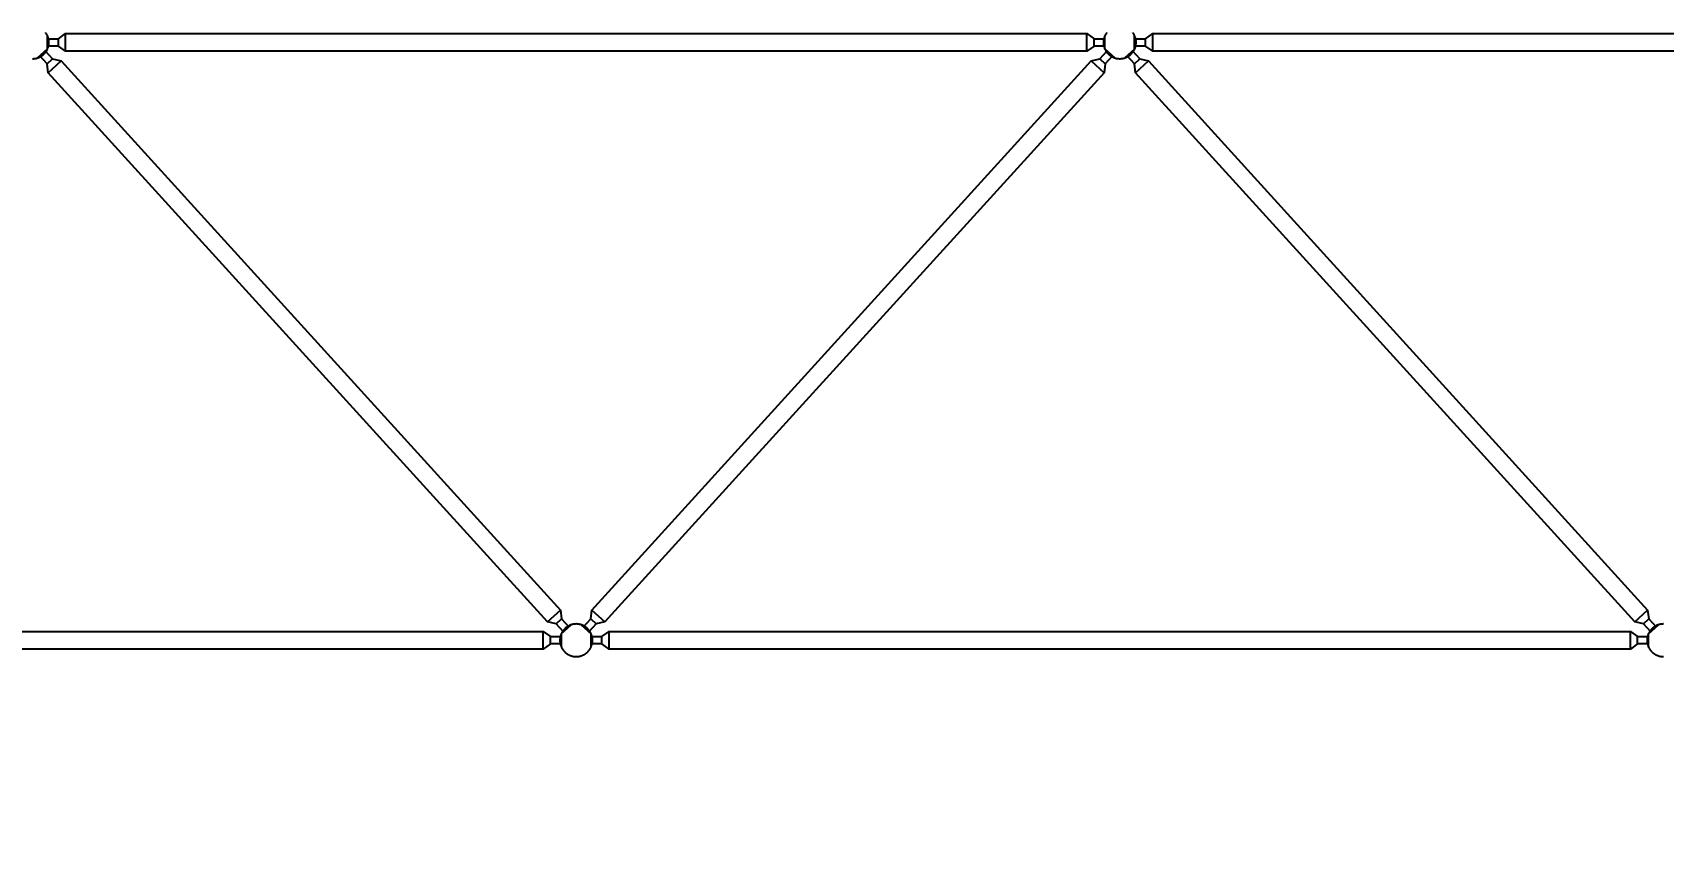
# Model space of a CAD drawing. Header units: centimetres. Extents: x 77182 to 116086, y 20619 to 33555.
# Drawn here: x 99614.7 to 100064.7, y 22503.5 to 22731.1 of the extents above; entities that cross this region are included whole.
import ezdxf

# ---------------------------------------------------------------- set-up
doc = ezdxf.new("R2010")
doc.units = ezdxf.units.CM
doc.header["$LTSCALE"] = 100
doc.layers.add('A-ANNO-DIMS', color=187, linetype='Continuous')
doc.layers.add('A-ELEV-02', color=253, linetype='Continuous')
doc.styles.add('Fields_100', font='act_simplex.shx', dxfattribs={"width": 0.8, "height": 20})
doc.dimstyles.new('FIELDS_100', dxfattribs={"dimscale": 0, "dimtxt": 20, "dimasz": 5, "dimexe": 5, "dimexo": 5, "dimgap": 5, "dimtad": 0, "dimdec": 0, "dimzin": 0, "dimdsep": 46, "dimtxsty": 'Fields_100', "dimblk": 'DOT', "dimcen": 0.09, "dimclrt": 50, "dimadec": 0, "dimazin": 0, "dimtfac": 1, "dimtdec": 0, "dimtix": 1, "dimtofl": 0, "dimtmove": 1, "dimatfit": 3, "dimfxl": 5, "dimfxlon": 1, "dimtolj": 1, "dimtzin": 0, "dimarcsym": 0})

# ---------------------------------------------------------------- blocks, each defined once
blk = doc.blocks.new('_Dot')
at = {"color": 0, "linetype": 'ByBlock', "lineweight": -2}
blk.add_line((-0.5, 0), (-1, 0), dxfattribs=at)
at = {"color": 0, "linetype": 'ByBlock', "const_width": 0.5}
blk.add_lwpolyline([(-0.25, 0, 1), (0.25, 0, 1)], format="xyb", close=True, dxfattribs=at)
blk = doc.blocks.new('*D15')
at = {"layer": 'A-ANNO-DIMS', "color": 0, "lineweight": -2, "transparency": 16777216}
for p, q in [((99464.7, 23343.48), (99464.7, 23353.48)), ((101264.7, 23343.48), (101264.7, 23353.48)), ((99469.7, 23348.48), (100333.03, 23348.48)), ((101259.7, 23348.48), (100396.36, 23348.48))]:
    blk.add_line(p, q, dxfattribs=at)
at = {"layer": 'DEFPOINTS', "color": 0, "transparency": 16777216}
for p in [(101264.7, 23348.48), (99464.7, 22503.48), (101264.7, 22503.48)]:
    blk.add_point(p, dxfattribs=at)
at = {"layer": 'A-ANNO-DIMS', "color": 0, "lineweight": -2, "transparency": 16777216, "xscale": 5, "yscale": 5, "zscale": 5, "rotation": 180}
blk.add_blockref('_Dot', (99464.7, 23348.48), dxfattribs=at)
at = {"layer": 'A-ANNO-DIMS', "color": 0, "lineweight": -2, "transparency": 16777216, "xscale": 5, "yscale": 5, "zscale": 5}
blk.add_blockref('_Dot', (101264.7, 23348.48), dxfattribs=at)
at = {"layer": 'A-ANNO-DIMS', "color": 50, "transparency": 16777216, "insert": (100364.7, 23348.48), "char_height": 20, "attachment_point": 5, "style": 'Fields_100'}
blk.add_mtext('\\A1;1800', dxfattribs=at)

msp = doc.modelspace()

# ---------------------------------------------------------------- linework, layer by layer
at = {"layer": 'A-ELEV-02'}
for points in [[(99614.7, 22723.89), (99614.85, 22723.89), (99615, 22723.9), (99615.15, 22723.91), (99615.3, 22723.93), (99615.45, 22723.95), (99615.6, 22723.98), (99615.75, 22724.01), (99615.9, 22724.05), (99616.05, 22724.1), (99616.13, 22724.12), (99616.2, 22724.15), (99616.28, 22724.17), (99616.35, 22724.2), (99616.43, 22724.23), (99616.5, 22724.26), (99616.57, 22724.3), (99616.64, 22724.33), (99616.71, 22724.36), (99616.79, 22724.4), (99616.86, 22724.44), (99616.93, 22724.48), (99616.99, 22724.52), (99617.06, 22724.56), (99617.13, 22724.6), (99617.2, 22724.65), (99617.26, 22724.69), (99617.33, 22724.74), (99617.39, 22724.78), (99617.46, 22724.83), (99617.52, 22724.88), (99617.58, 22724.93), (99617.64, 22724.98), (99617.7, 22725.04), (99617.76, 22725.09), (99617.82, 22725.14), (99617.87, 22725.2), (99617.93, 22725.25), (99618.04, 22725.37), (99618.14, 22725.49), (99618.24, 22725.61), (99618.33, 22725.73), (99618.42, 22725.86), (99618.5, 22725.98), (99618.58, 22726.11), (99618.65, 22726.24), (99618.72, 22726.37), (99618.79, 22726.51), (99618.85, 22726.65), (99618.9, 22726.79), (99618.95, 22726.93), (99619, 22727.07), (99619.04, 22727.22), (99619.08, 22727.37), (99619.11, 22727.53), (99619.14, 22727.68), (99619.15, 22727.76), (99619.16, 22727.84), (99619.17, 22727.92), (99619.18, 22727.99), (99619.19, 22728.07), (99619.19, 22728.15), (99619.19, 22728.23), (99619.2, 22728.31), (99619.2, 22728.39), (99619.2, 22728.47), (99619.19, 22728.55), (99619.19, 22728.63), (99619.19, 22728.71), (99619.18, 22728.79), (99619.17, 22728.87), (99619.16, 22728.95), (99619.15, 22729.03), (99619.14, 22729.11), (99619.13, 22729.19), (99619.11, 22729.26), (99619.09, 22729.34), (99619.08, 22729.42), (99619.06, 22729.5), (99619.04, 22729.57), (99619.02, 22729.65), (99618.99, 22729.73), (99618.97, 22729.8), (99618.94, 22729.88), (99618.89, 22730.02), (99618.83, 22730.17), (99618.77, 22730.31), (99618.7, 22730.45), (99618.63, 22730.58), (99618.55, 22730.71), (99618.47, 22730.84), (99618.38, 22730.97), (99618.3, 22731.09)], [(99618.8, 22729.39), (99621.8, 22729.39), (99623.8, 22730.8), (99905.6, 22730.8), (99907.6, 22729.39), (99910.6, 22729.39)], [(99618.8, 22726.53), (99618.8, 22730.24)], [(99623.8, 22725.97), (99623.8, 22730.8)], [(99905.6, 22725.97), (99905.6, 22730.8)], [(99911.1, 22731.09), (99911.01, 22730.97), (99910.93, 22730.84), (99910.85, 22730.71), (99910.77, 22730.58), (99910.7, 22730.45), (99910.63, 22730.31), (99910.56, 22730.17), (99910.51, 22730.02), (99910.45, 22729.88), (99910.43, 22729.8), (99910.4, 22729.73), (99910.38, 22729.65), (99910.36, 22729.57), (99910.34, 22729.5), (99910.32, 22729.42), (99910.3, 22729.34), (99910.28, 22729.26), (99910.27, 22729.19), (99910.26, 22729.11), (99910.24, 22729.03), (99910.23, 22728.95), (99910.22, 22728.87), (99910.22, 22728.79), (99910.21, 22728.71), (99910.2, 22728.63), (99910.2, 22728.55), (99910.2, 22728.47), (99910.2, 22728.39), (99910.2, 22728.31), (99910.2, 22728.23), (99910.2, 22728.15), (99910.21, 22728.07), (99910.21, 22727.99), (99910.22, 22727.92), (99910.23, 22727.84), (99910.24, 22727.76), (99910.25, 22727.68), (99910.28, 22727.53), (99910.31, 22727.37), (99910.35, 22727.22), (99910.39, 22727.07), (99910.44, 22726.93), (99910.49, 22726.79), (99910.55, 22726.65), (99910.61, 22726.51), (99910.67, 22726.37), (99910.74, 22726.24), (99910.81, 22726.11), (99910.89, 22725.98), (99910.98, 22725.86), (99911.07, 22725.73), (99911.16, 22725.61), (99911.26, 22725.49), (99911.36, 22725.37), (99911.47, 22725.25), (99911.52, 22725.2), (99911.58, 22725.14), (99911.64, 22725.09), (99911.69, 22725.04), (99911.75, 22724.98), (99911.81, 22724.93), (99911.88, 22724.88), (99911.94, 22724.83), (99912, 22724.78), (99912.07, 22724.74), (99912.13, 22724.69), (99912.2, 22724.65), (99912.26, 22724.6), (99912.33, 22724.56), (99912.4, 22724.52), (99912.47, 22724.48), (99912.54, 22724.44), (99912.61, 22724.4), (99912.68, 22724.36), (99912.75, 22724.33), (99912.82, 22724.3), (99912.9, 22724.26), (99912.97, 22724.23), (99913.04, 22724.2), (99913.12, 22724.17), (99913.19, 22724.15), (99913.27, 22724.12), (99913.34, 22724.1), (99913.49, 22724.05), (99913.64, 22724.01), (99913.79, 22723.98), (99913.95, 22723.95), (99914.1, 22723.93), (99914.25, 22723.91), (99914.4, 22723.9), (99914.55, 22723.89), (99914.7, 22723.89), (99914.85, 22723.89), (99915, 22723.9), (99915.15, 22723.91), (99915.3, 22723.93), (99915.45, 22723.95), (99915.6, 22723.98), (99915.75, 22724.01), (99915.9, 22724.05), (99916.05, 22724.1), (99916.13, 22724.12), (99916.2, 22724.15), (99916.28, 22724.17), (99916.35, 22724.2), (99916.43, 22724.23), (99916.5, 22724.26), (99916.57, 22724.3), (99916.64, 22724.33), (99916.71, 22724.36), (99916.79, 22724.4), (99916.86, 22724.44), (99916.93, 22724.48), (99916.99, 22724.52), (99917.06, 22724.56), (99917.13, 22724.6), (99917.2, 22724.65), (99917.26, 22724.69), (99917.33, 22724.74), (99917.39, 22724.78), (99917.46, 22724.83), (99917.52, 22724.88), (99917.58, 22724.93), (99917.64, 22724.98), (99917.7, 22725.04), (99917.76, 22725.09), (99917.82, 22725.14), (99917.87, 22725.2), (99917.93, 22725.25), (99918.04, 22725.37), (99918.14, 22725.49), (99918.24, 22725.61), (99918.33, 22725.73), (99918.42, 22725.86), (99918.5, 22725.98), (99918.58, 22726.11), (99918.65, 22726.24), (99918.72, 22726.37), (99918.79, 22726.51), (99918.85, 22726.65), (99918.9, 22726.79), (99918.95, 22726.93), (99919, 22727.07), (99919.04, 22727.22), (99919.08, 22727.37), (99919.11, 22727.53), (99919.14, 22727.68), (99919.15, 22727.76), (99919.16, 22727.84), (99919.17, 22727.92), (99919.18, 22727.99), (99919.19, 22728.07), (99919.19, 22728.15), (99919.19, 22728.23), (99919.2, 22728.31), (99919.2, 22728.39), (99919.2, 22728.47), (99919.19, 22728.55), (99919.19, 22728.63), (99919.19, 22728.71), (99919.18, 22728.79), (99919.17, 22728.87), (99919.16, 22728.95), (99919.15, 22729.03), (99919.14, 22729.11), (99919.13, 22729.19), (99919.11, 22729.26), (99919.09, 22729.34), (99919.08, 22729.42), (99919.06, 22729.5), (99919.04, 22729.57), (99919.02, 22729.65), (99918.99, 22729.73), (99918.97, 22729.8), (99918.94, 22729.88), (99918.89, 22730.02), (99918.83, 22730.17), (99918.77, 22730.31), (99918.7, 22730.45), (99918.63, 22730.58), (99918.55, 22730.71), (99918.47, 22730.84), (99918.38, 22730.97), (99918.3, 22731.09)], [(99910.6, 22726.53), (99910.6, 22730.24)], [(99918.8, 22729.39), (99921.8, 22729.39), (99923.8, 22730.8), (100205.6, 22730.8), (100207.6, 22729.39), (100210.6, 22729.39)], [(99918.8, 22726.53), (99918.8, 22730.24)], [(99923.8, 22725.97), (99923.8, 22730.8)], [(99616.08, 22724.11), (99618.83, 22726.6)], [(99910.6, 22727.39), (99907.6, 22727.39), (99905.6, 22725.97), (99623.8, 22725.97), (99621.8, 22727.39), (99618.8, 22727.39)], [(99621.8, 22727.39), (99621.8, 22729.39)], [(99907.6, 22727.39), (99907.6, 22729.39)], [(99910.57, 22726.6), (99913.31, 22724.11)], [(99916.08, 22724.11), (99918.83, 22726.6)], [(100210.6, 22727.39), (100207.6, 22727.39), (100205.6, 22725.97), (99923.8, 22725.97), (99921.8, 22727.39), (99918.8, 22727.39)], [(99921.8, 22727.39), (99921.8, 22729.39)], [(99618.73, 22722.46), (99620.21, 22723.81)], [(99619.03, 22720.03), (99622.61, 22723.28)], [(99906.79, 22723.28), (99910.36, 22720.03)], [(99909.18, 22723.81), (99910.66, 22722.46)], [(99918.73, 22722.46), (99920.21, 22723.81)], [(99919.03, 22720.03), (99922.61, 22723.28)], [(99756.79, 22568.5), (99760.36, 22571.74)], [(99759.18, 22567.97), (99760.66, 22569.31)], [(99760.57, 22565.17), (99763.31, 22567.67)], [(99766.08, 22567.67), (99768.83, 22565.17)], [(99768.73, 22569.31), (99770.21, 22567.97)], [(99769.03, 22571.74), (99772.61, 22568.5)], [(100056.79, 22568.5), (100060.36, 22571.74)], [(100059.18, 22567.97), (100060.66, 22569.31)], [(100064.7, 22567.89), (100064.6, 22567.89), (100064.5, 22567.88), (100064.4, 22567.88), (100064.29, 22567.87), (100064.19, 22567.86), (100064.09, 22567.84), (100063.98, 22567.83), (100063.88, 22567.81), (100063.77, 22567.79), (100063.67, 22567.77), (100063.56, 22567.74), (100063.46, 22567.71), (100063.35, 22567.68), (100063.25, 22567.65), (100063.15, 22567.61), (100063.04, 22567.57), (100062.94, 22567.53), (100062.83, 22567.48), (100062.73, 22567.43), (100062.63, 22567.38), (100062.53, 22567.33), (100062.43, 22567.27), (100062.33, 22567.21), (100062.24, 22567.15), (100062.14, 22567.09), (100062.04, 22567.02), (100061.95, 22566.95), (100061.86, 22566.88), (100061.77, 22566.81), (100061.68, 22566.73), (100061.6, 22566.65), (100061.52, 22566.57), (100061.43, 22566.49), (100061.36, 22566.4), (100061.28, 22566.31), (100061.2, 22566.22), (100061.13, 22566.13), (100061.06, 22566.04), (100061, 22565.94), (100060.93, 22565.85), (100060.87, 22565.75), (100060.81, 22565.65), (100060.75, 22565.55), (100060.7, 22565.45), (100060.65, 22565.35), (100060.6, 22565.25), (100060.56, 22565.15), (100060.51, 22565.04), (100060.47, 22564.94), (100060.44, 22564.83), (100060.4, 22564.73), (100060.37, 22564.62), (100060.34, 22564.52), (100060.32, 22564.41), (100060.29, 22564.31), (100060.27, 22564.21), (100060.25, 22564.1), (100060.24, 22564), (100060.23, 22563.89), (100060.22, 22563.79), (100060.21, 22563.69), (100060.2, 22563.59), (100060.2, 22563.49), (100060.2, 22563.39), (100060.2, 22563.29), (100060.2, 22563.19), (100060.21, 22563.08), (100060.22, 22562.98), (100060.23, 22562.88), (100060.24, 22562.78), (100060.25, 22562.67), (100060.27, 22562.57), (100060.29, 22562.46), (100060.32, 22562.36), (100060.34, 22562.25), (100060.37, 22562.15), (100060.4, 22562.04), (100060.44, 22561.94), (100060.47, 22561.83), (100060.51, 22561.73), (100060.56, 22561.63), (100060.6, 22561.52), (100060.65, 22561.42), (100060.7, 22561.32), (100060.75, 22561.22), (100060.81, 22561.12), (100060.87, 22561.02), (100060.93, 22560.92), (100061, 22560.83), (100061.06, 22560.73), (100061.13, 22560.64), (100061.2, 22560.55), (100061.28, 22560.46), (100061.36, 22560.37), (100061.43, 22560.29), (100061.52, 22560.2), (100061.6, 22560.12), (100061.68, 22560.04), (100061.77, 22559.97), (100061.86, 22559.89), (100061.95, 22559.82), (100062.04, 22559.75), (100062.14, 22559.68), (100062.24, 22559.62), (100062.33, 22559.56), (100062.43, 22559.5), (100062.53, 22559.44), (100062.63, 22559.39), (100062.73, 22559.34), (100062.83, 22559.29), (100062.94, 22559.25), (100063.04, 22559.2), (100063.15, 22559.16), (100063.25, 22559.13), (100063.35, 22559.09), (100063.46, 22559.06), (100063.56, 22559.03), (100063.67, 22559.01), (100063.77, 22558.98), (100063.88, 22558.96), (100063.98, 22558.94), (100064.09, 22558.93), (100064.19, 22558.92), (100064.29, 22558.9), (100064.4, 22558.9), (100064.5, 22558.89), (100064.6, 22558.89), (100064.7, 22558.89)], [(100060.57, 22565.17), (100063.31, 22567.67)], [(99468.8, 22564.39), (99471.8, 22564.39), (99473.8, 22565.8), (99755.6, 22565.8), (99757.6, 22564.39), (99760.6, 22564.39)], [(99755.6, 22560.97), (99755.6, 22565.8)], [(99757.6, 22562.39), (99757.6, 22564.39)], [(99760.6, 22561.53), (99760.6, 22565.24)], [(99768.8, 22564.39), (99771.8, 22564.39), (99773.8, 22565.8), (100055.6, 22565.8), (100057.6, 22564.39), (100060.6, 22564.39)], [(99768.8, 22561.53), (99768.8, 22565.24)], [(99771.8, 22562.39), (99771.8, 22564.39)], [(99773.8, 22560.97), (99773.8, 22565.8)], [(100055.6, 22560.97), (100055.6, 22565.8)], [(100057.6, 22562.39), (100057.6, 22564.39)], [(100060.6, 22561.53), (100060.6, 22565.24)], [(99760.6, 22562.39), (99757.6, 22562.39), (99755.6, 22560.97), (99473.8, 22560.97), (99471.8, 22562.39), (99468.8, 22562.39)], [(100060.6, 22562.39), (100057.6, 22562.39), (100055.6, 22560.97), (99773.8, 22560.97), (99771.8, 22562.39), (99768.8, 22562.39)]]:
    msp.add_lwpolyline(points, dxfattribs=at)
for points in [[(99761.2, 22565.75), (99759.18, 22567.97), (99756.79, 22568.5), (99619.03, 22720.03), (99618.73, 22722.46), (99616.72, 22724.68), (99618.2, 22726.03), (99620.21, 22723.81), (99622.61, 22723.28), (99760.36, 22571.74), (99760.66, 22569.31), (99762.68, 22567.09)], [(99766.72, 22567.09), (99768.73, 22569.31), (99769.03, 22571.74), (99906.79, 22723.28), (99909.18, 22723.81), (99911.2, 22726.03), (99912.68, 22724.68), (99910.66, 22722.46), (99910.36, 22720.03), (99772.61, 22568.5), (99770.21, 22567.97), (99768.2, 22565.75)], [(100061.2, 22565.75), (100059.18, 22567.97), (100056.79, 22568.5), (99919.03, 22720.03), (99918.73, 22722.46), (99916.72, 22724.68), (99918.2, 22726.03), (99920.21, 22723.81), (99922.61, 22723.28), (100060.36, 22571.74), (100060.66, 22569.31), (100062.68, 22567.09)], [(99769.2, 22563.39), (99769.2, 22563.49), (99769.19, 22563.59), (99769.19, 22563.69), (99769.18, 22563.79), (99769.17, 22563.89), (99769.16, 22564), (99769.14, 22564.1), (99769.12, 22564.21), (99769.1, 22564.31), (99769.08, 22564.41), (99769.05, 22564.52), (99769.02, 22564.62), (99768.99, 22564.73), (99768.96, 22564.83), (99768.92, 22564.94), (99768.88, 22565.04), (99768.84, 22565.15), (99768.79, 22565.25), (99768.75, 22565.35), (99768.69, 22565.45), (99768.64, 22565.55), (99768.58, 22565.65), (99768.53, 22565.75), (99768.46, 22565.85), (99768.4, 22565.94), (99768.33, 22566.04), (99768.26, 22566.13), (99768.19, 22566.22), (99768.12, 22566.31), (99768.04, 22566.4), (99767.96, 22566.49), (99767.88, 22566.57), (99767.8, 22566.65), (99767.71, 22566.73), (99767.62, 22566.81), (99767.53, 22566.88), (99767.44, 22566.95), (99767.35, 22567.02), (99767.26, 22567.09), (99767.16, 22567.15), (99767.06, 22567.21), (99766.96, 22567.27), (99766.86, 22567.33), (99766.76, 22567.38), (99766.66, 22567.43), (99766.56, 22567.48), (99766.46, 22567.53), (99766.35, 22567.57), (99766.25, 22567.61), (99766.15, 22567.65), (99766.04, 22567.68), (99765.94, 22567.71), (99765.83, 22567.74), (99765.73, 22567.77), (99765.62, 22567.79), (99765.52, 22567.81), (99765.41, 22567.83), (99765.31, 22567.84), (99765.2, 22567.86), (99765.1, 22567.87), (99765, 22567.88), (99764.9, 22567.88), (99764.8, 22567.89), (99764.7, 22567.89), (99764.6, 22567.89), (99764.5, 22567.88), (99764.4, 22567.88), (99764.29, 22567.87), (99764.19, 22567.86), (99764.09, 22567.84), (99763.98, 22567.83), (99763.88, 22567.81), (99763.77, 22567.79), (99763.67, 22567.77), (99763.56, 22567.74), (99763.46, 22567.71), (99763.35, 22567.68), (99763.25, 22567.65), (99763.15, 22567.61), (99763.04, 22567.57), (99762.94, 22567.53), (99762.83, 22567.48), (99762.73, 22567.43), (99762.63, 22567.38), (99762.53, 22567.33), (99762.43, 22567.27), (99762.33, 22567.21), (99762.24, 22567.15), (99762.14, 22567.09), (99762.04, 22567.02), (99761.95, 22566.95), (99761.86, 22566.88), (99761.77, 22566.81), (99761.68, 22566.73), (99761.6, 22566.65), (99761.52, 22566.57), (99761.43, 22566.49), (99761.36, 22566.4), (99761.28, 22566.31), (99761.2, 22566.22), (99761.13, 22566.13), (99761.06, 22566.04), (99761, 22565.94), (99760.93, 22565.85), (99760.87, 22565.75), (99760.81, 22565.65), (99760.75, 22565.55), (99760.7, 22565.45), (99760.65, 22565.35), (99760.6, 22565.25), (99760.56, 22565.15), (99760.51, 22565.04), (99760.47, 22564.94), (99760.44, 22564.83), (99760.4, 22564.73), (99760.37, 22564.62), (99760.34, 22564.52), (99760.32, 22564.41), (99760.29, 22564.31), (99760.27, 22564.21), (99760.25, 22564.1), (99760.24, 22564), (99760.23, 22563.89), (99760.22, 22563.79), (99760.21, 22563.69), (99760.2, 22563.59), (99760.2, 22563.49), (99760.2, 22563.39), (99760.2, 22563.29), (99760.2, 22563.19), (99760.21, 22563.08), (99760.22, 22562.98), (99760.23, 22562.88), (99760.24, 22562.78), (99760.25, 22562.67), (99760.27, 22562.57), (99760.29, 22562.46), (99760.32, 22562.36), (99760.34, 22562.25), (99760.37, 22562.15), (99760.4, 22562.04), (99760.44, 22561.94), (99760.47, 22561.83), (99760.51, 22561.73), (99760.56, 22561.63), (99760.6, 22561.52), (99760.65, 22561.42), (99760.7, 22561.32), (99760.75, 22561.22), (99760.81, 22561.12), (99760.87, 22561.02), (99760.93, 22560.92), (99761, 22560.83), (99761.06, 22560.73), (99761.13, 22560.64), (99761.2, 22560.55), (99761.28, 22560.46), (99761.36, 22560.37), (99761.43, 22560.29), (99761.52, 22560.2), (99761.6, 22560.12), (99761.68, 22560.04), (99761.77, 22559.97), (99761.86, 22559.89), (99761.95, 22559.82), (99762.04, 22559.75), (99762.14, 22559.68), (99762.24, 22559.62), (99762.33, 22559.56), (99762.43, 22559.5), (99762.53, 22559.44), (99762.63, 22559.39), (99762.73, 22559.34), (99762.83, 22559.29), (99762.94, 22559.25), (99763.04, 22559.2), (99763.15, 22559.16), (99763.25, 22559.13), (99763.35, 22559.09), (99763.46, 22559.06), (99763.56, 22559.03), (99763.67, 22559.01), (99763.77, 22558.98), (99763.88, 22558.96), (99763.98, 22558.94), (99764.09, 22558.93), (99764.19, 22558.92), (99764.29, 22558.9), (99764.4, 22558.9), (99764.5, 22558.89), (99764.6, 22558.89), (99764.7, 22558.89), (99764.8, 22558.89), (99764.9, 22558.89), (99765, 22558.9), (99765.1, 22558.9), (99765.2, 22558.92), (99765.31, 22558.93), (99765.41, 22558.94), (99765.52, 22558.96), (99765.62, 22558.98), (99765.73, 22559.01), (99765.83, 22559.03), (99765.94, 22559.06), (99766.04, 22559.09), (99766.15, 22559.13), (99766.25, 22559.16), (99766.35, 22559.2), (99766.46, 22559.25), (99766.56, 22559.29), (99766.66, 22559.34), (99766.76, 22559.39), (99766.86, 22559.44), (99766.96, 22559.5), (99767.06, 22559.56), (99767.16, 22559.62), (99767.26, 22559.68), (99767.35, 22559.75), (99767.44, 22559.82), (99767.53, 22559.89), (99767.62, 22559.97), (99767.71, 22560.04), (99767.8, 22560.12), (99767.88, 22560.2), (99767.96, 22560.29), (99768.04, 22560.37), (99768.12, 22560.46), (99768.19, 22560.55), (99768.26, 22560.64), (99768.33, 22560.73), (99768.4, 22560.83), (99768.46, 22560.92), (99768.53, 22561.02), (99768.58, 22561.12), (99768.64, 22561.22), (99768.69, 22561.32), (99768.75, 22561.42), (99768.79, 22561.52), (99768.84, 22561.63), (99768.88, 22561.73), (99768.92, 22561.83), (99768.96, 22561.94), (99768.99, 22562.04), (99769.02, 22562.15), (99769.05, 22562.25), (99769.08, 22562.36), (99769.1, 22562.46), (99769.12, 22562.57), (99769.14, 22562.67), (99769.16, 22562.78), (99769.17, 22562.88), (99769.18, 22562.98), (99769.19, 22563.08), (99769.19, 22563.19), (99769.2, 22563.29)]]:
    msp.add_lwpolyline(points, close=True, dxfattribs=at)

# ---------------------------------------------------------------- dimensions: what is measured, and where the dimension line sits
at = {"layer": 'A-ANNO-DIMS'}
dim = msp.add_linear_dim(base=(101264.7, 23348.48), p1=(99464.7, 22503.48), p2=(101264.7, 22503.48), dimstyle='FIELDS_100', override={"dimscale": 1}, dxfattribs=at)
dim.commit()
dim.dimension.update_dxf_attribs({"geometry": '*D15', "text_midpoint": (100364.7, 23348.48)})

doc.saveas('drawing.dxf')
